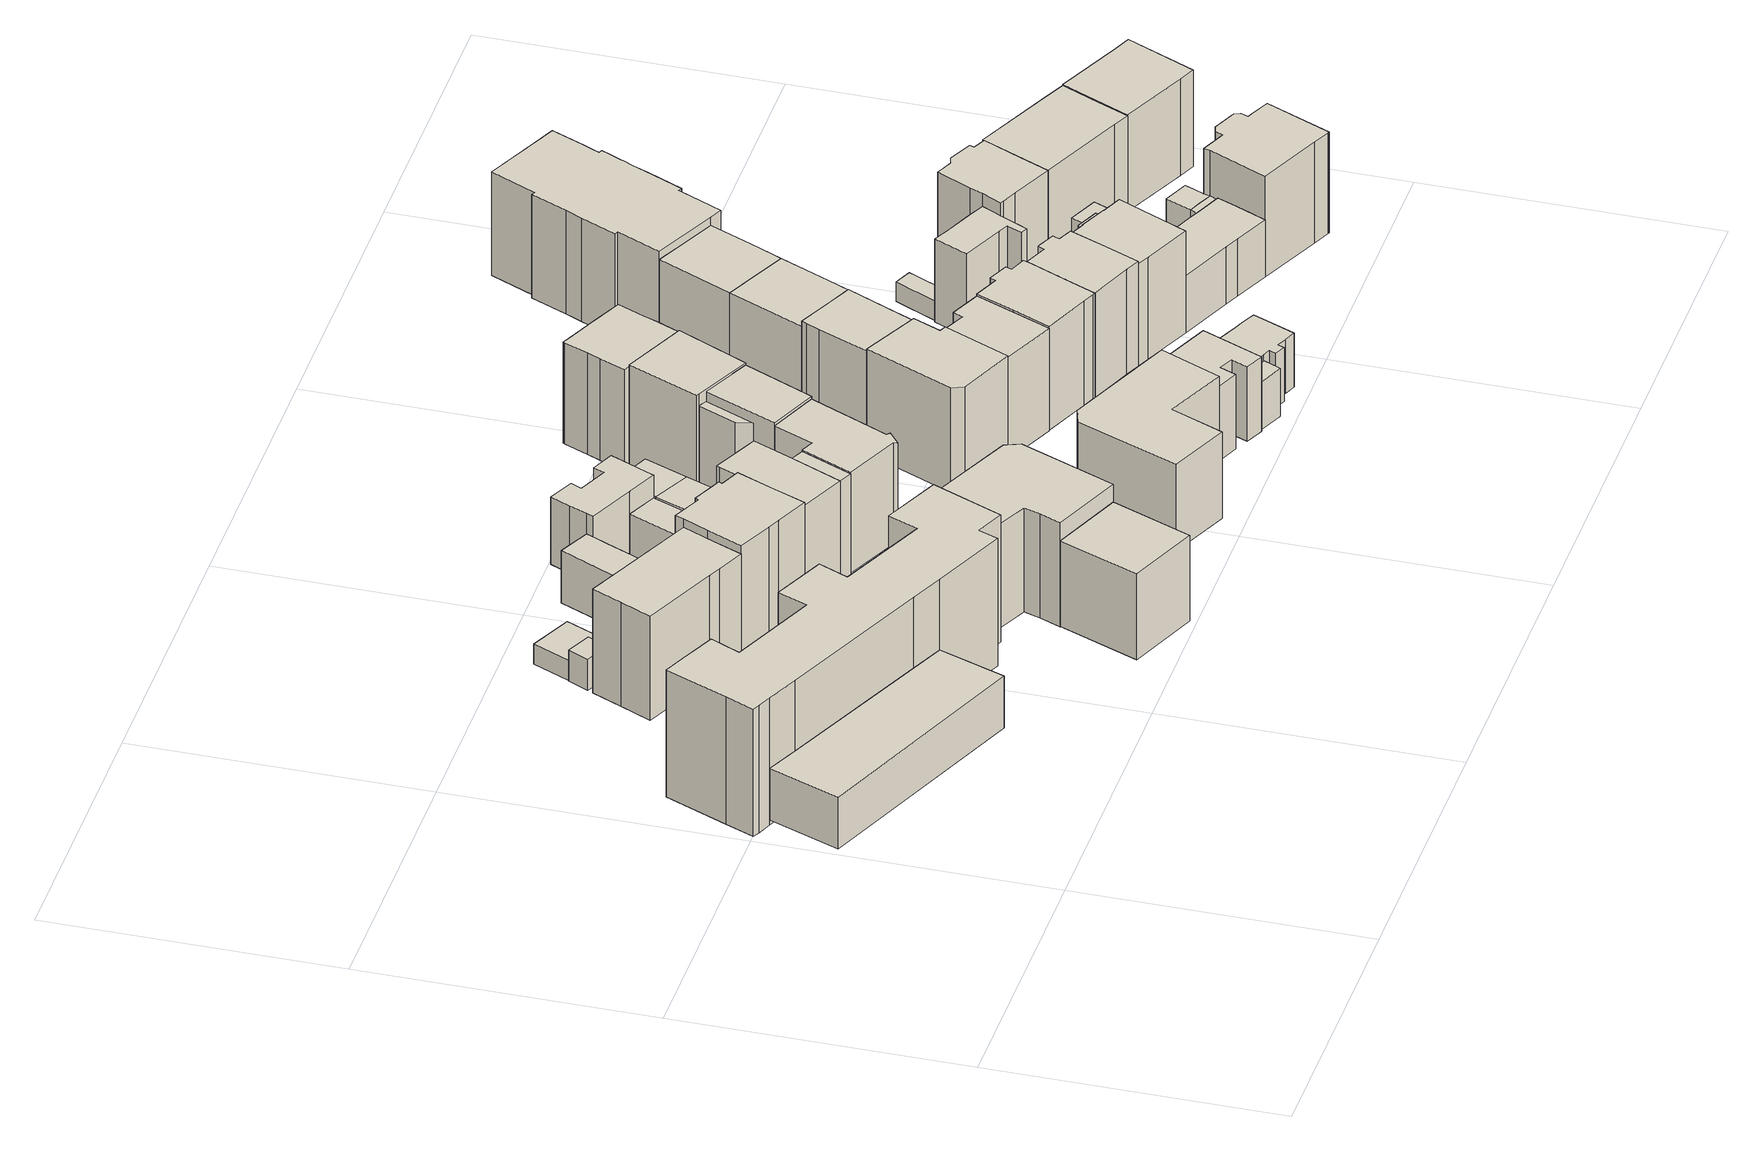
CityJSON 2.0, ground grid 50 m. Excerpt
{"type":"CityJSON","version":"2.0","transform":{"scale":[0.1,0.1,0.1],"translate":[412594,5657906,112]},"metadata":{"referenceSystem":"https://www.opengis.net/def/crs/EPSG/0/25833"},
"CityObjects":{
"building1":{"type":"Building","attributes":{"name":"Gymnasium Dreikönigschule Dresden","Dachtyp_tdc":"tdcFreeFormRoof","Gemeindeschluessel":14612000,"Dachneigung":49.88,"QualitaetDacherkennung":3,"Geometrietyp2DReferenz":"3000","measuredHeight":13.43,"function":"31001_3021","roofType":"5000"},"geometry":[{"type":"Solid","lod":"1","boundaries":[[[[0,1,2,3,4,5]],[[6,7,8,9,10,11]],[[5,7,6,0]],[[4,8,7,5]],[[3,9,8,4]],[[2,10,9,3]],[[1,11,10,2]],[[0,6,11,1]]]]}]},
"building2":{"type":"Building","attributes":{"name":"Gymnasium Dreikönigschule Dresden","Dachtyp_tdc":"tdcFreeFormRoof","Gemeindeschluessel":14612000,"Dachneigung":42.3,"QualitaetDacherkennung":10,"Geometrietyp2DReferenz":"3000","measuredHeight":26.22,"function":"31001_3021","roofType":"5000"},"geometry":[{"type":"Solid","lod":"1","boundaries":[[[[12,13,14,15,16,17,18,19,20,21,22,23,24,25,26,27,28,29,30,31,32,33]],[[34,35,36,37,38,39,40,41,42,43,44,45,46,47,48,49,50,51,52,53,54,55]],[[33,35,34,12]],[[32,36,35,33]],[[31,37,36,32]],[[30,38,37,31]],[[29,39,38,30]],[[28,40,39,29]],[[27,41,40,28]],[[26,42,41,27]],[[25,43,42,26]],[[24,44,43,25]],[[23,45,44,24]],[[22,46,45,23]],[[21,47,46,22]],[[20,48,47,21]],[[19,49,48,20]],[[18,50,49,19]],[[17,51,50,18]],[[16,52,51,17]],[[15,53,52,16]],[[14,54,53,15]],[[13,55,54,14]],[[12,34,55,13]]]]}]},
"building3":{"type":"Building","attributes":{"Dachtyp_tdc":"tdcFreeFormRoof","Gemeindeschluessel":14612000,"Dachneigung":69.16,"QualitaetDacherkennung":13,"Geometrietyp2DReferenz":"3000","measuredHeight":8.38,"function":"31001_9998","roofType":"5000"},"geometry":[{"type":"Solid","lod":"1","boundaries":[[[[56,57,58,59]],[[60,61,62,63]],[[59,61,60,56]],[[58,62,61,59]],[[57,63,62,58]],[[56,60,63,57]]]]}]},
"building4":{"type":"Building","attributes":{"Dachtyp_tdc":"tdcPolyFlatRoof","Gemeindeschluessel":14612000,"Dachneigung":5.44,"QualitaetDacherkennung":67,"Geometrietyp2DReferenz":"3000","measuredHeight":4.06,"function":"31001_9998","roofType":"2100"},"geometry":[{"type":"Solid","lod":"1","boundaries":[[[[64,65,66,67,68]],[[69,70,71,72,73]],[[68,70,69,64]],[[67,71,70,68]],[[66,72,71,67]],[[65,73,72,66]],[[64,69,73,65]]]]}]},
"building5":{"type":"Building","attributes":{"Gemeindeschluessel":14612000,"Geometrietyp2DReferenz":"3000","function":"31001_9998","roofType":"9999"},"children":["building5-1","building5-2","building5-3"]},
"building5-1":{"type":"BuildingPart","attributes":{"Dachtyp_tdc":"tdcHipAndGableRoof","Dachneigung":10.08,"QualitaetDacherkennung":48,"Geometrietyp2DReferenz":"3000","measuredHeight":10.12,"roofType":"5000"},"parents":["building5"],"geometry":[{"type":"Solid","lod":"1","boundaries":[[[[74,75,76,77,78,79,80,81,82,83,84]],[[85,86,87,88,89,90,91,92,93,94,95]],[[84,86,85,74]],[[83,87,86,84]],[[82,88,87,83]],[[81,89,88,82]],[[80,90,89,81]],[[79,91,90,80]],[[78,92,91,79]],[[77,93,92,78]],[[76,94,93,77]],[[75,95,94,76]],[[74,85,95,75]]]]}]},
"building5-2":{"type":"BuildingPart","attributes":{"Dachtyp_tdc":"tdcPolyFlatRoof","Dachneigung":0,"QualitaetDacherkennung":1,"Geometrietyp2DReferenz":"3000","measuredHeight":7.86,"roofType":"1000"},"parents":["building5"],"geometry":[{"type":"Solid","lod":"1","boundaries":[[[[96,97,98,99,100,101,102]],[[103,104,105,106,89,87,107]],[[102,104,103,96]],[[101,105,104,102]],[[100,106,105,101]],[[99,89,106,100]],[[98,87,89,99]],[[97,107,87,98]],[[96,103,107,97]]]]}]},
"building5-3":{"type":"BuildingPart","attributes":{"Dachtyp_tdc":"tdcGableRoof","Dachneigung":34.12,"QualitaetDacherkennung":69,"Geometrietyp2DReferenz":"3000","measuredHeight":21.32,"roofType":"3100"},"parents":["building5"],"geometry":[{"type":"Solid","lod":"1","boundaries":[[[[108,109,110,111,112,113,114,115,116]],[[107,117,118,119,120,121,122,123,103]],[[116,117,107,108]],[[115,118,117,116]],[[114,119,118,115]],[[113,120,119,114]],[[112,121,120,113]],[[111,122,121,112]],[[110,123,122,111]],[[109,103,123,110]],[[108,107,103,109]]]]}]},
"building6":{"type":"Building","attributes":{"Dachtyp_tdc":"tdcGableRoof","Gemeindeschluessel":14612000,"Dachneigung":29.24,"QualitaetDacherkennung":69,"Geometrietyp2DReferenz":"3000","measuredHeight":17.77,"function":"31001_9998","roofType":"3100"},"geometry":[{"type":"Solid","lod":"1","boundaries":[[[[124,125,126,127]],[[128,129,130,131]],[[127,129,128,124]],[[126,130,129,127]],[[125,131,130,126]],[[124,128,131,125]]]]}]},
"building7":{"type":"Building","attributes":{"name":"Projekttheater","Dachtyp_tdc":"tdcGableRoof","Gemeindeschluessel":14612000,"Dachneigung":24.97,"QualitaetDacherkennung":77,"Geometrietyp2DReferenz":"3000","measuredHeight":21.52,"function":"31001_3032","roofType":"3100"},"geometry":[{"type":"Solid","lod":"1","boundaries":[[[[132,133,134,135,136,137,138,139,140,141,142,143,144,145,146]],[[147,148,149,150,151,152,153,154,155,156,157,158,159,160,161]],[[146,148,147,132]],[[145,149,148,146]],[[144,150,149,145]],[[143,151,150,144]],[[142,152,151,143]],[[141,153,152,142]],[[140,154,153,141]],[[139,155,154,140]],[[138,156,155,139]],[[137,157,156,138]],[[136,158,157,137]],[[135,159,158,136]],[[134,160,159,135]],[[133,161,160,134]],[[132,147,161,133]]]]}]},
"building8":{"type":"Building","attributes":{"Dachtyp_tdc":"tdcFreeFormRoof","Gemeindeschluessel":14612000,"Dachneigung":16,"QualitaetDacherkennung":38,"Geometrietyp2DReferenz":"3000","measuredHeight":21.3,"function":"31001_9998","roofType":"5000"},"geometry":[{"type":"Solid","lod":"1","boundaries":[[[[162,163,164,165,166,167,168,169,170]],[[171,172,173,174,175,176,177,178,179]],[[170,172,171,162]],[[169,173,172,170]],[[168,174,173,169]],[[167,175,174,168]],[[166,176,175,167]],[[165,177,176,166]],[[164,178,177,165]],[[163,179,178,164]],[[162,171,179,163]]]]}]},
"building9":{"type":"Building","attributes":{"Dachtyp_tdc":"tdcPolyFlatRoof","Gemeindeschluessel":14612000,"Dachneigung":5.28,"QualitaetDacherkennung":58,"Geometrietyp2DReferenz":"3000","measuredHeight":3.65,"function":"31001_9998","roofType":"2100"},"geometry":[{"type":"Solid","lod":"1","boundaries":[[[[180,181,182,183]],[[184,185,186,187]],[[183,185,184,180]],[[182,186,185,183]],[[181,187,186,182]],[[180,184,187,181]]]]}]},
"building10":{"type":"Building","attributes":{"Dachtyp_tdc":"tdcPolyFlatRoof","Gemeindeschluessel":14612000,"Dachneigung":0,"QualitaetDacherkennung":0,"Geometrietyp2DReferenz":"3000","BezugspunktDach":"2000","measuredHeight":7.88,"function":"31001_9998"},"geometry":[{"type":"Solid","lod":"1","boundaries":[[[[188,189,190,191,192,193]],[[194,195,196,197,198,199]],[[193,195,194,188]],[[192,196,195,193]],[[191,197,196,192]],[[190,198,197,191]],[[189,199,198,190]],[[188,194,199,189]]]]}]},
"building11":{"type":"Building","attributes":{"Gemeindeschluessel":14612000,"Geometrietyp2DReferenz":"3000","function":"31001_9998","roofType":"9999"},"children":["building11-1","building11-2"]},
"building11-1":{"type":"BuildingPart","attributes":{"Dachtyp_tdc":"tdcHipAndGableRoof","Dachneigung":26.04,"QualitaetDacherkennung":41,"Geometrietyp2DReferenz":"3000","measuredHeight":20.35,"roofType":"5000"},"parents":["building11"],"geometry":[{"type":"Solid","lod":"1","boundaries":[[[[200,201,202,203,204,205,206]],[[207,208,209,210,211,212,213]],[[206,208,207,200]],[[205,209,208,206]],[[204,210,209,205]],[[203,211,210,204]],[[202,212,211,203]],[[201,213,212,202]],[[200,207,213,201]]]]}]},
"building11-2":{"type":"BuildingPart","attributes":{"Dachtyp_tdc":"tdcGableRoof","Dachneigung":29.39,"QualitaetDacherkennung":68,"Geometrietyp2DReferenz":"3000","measuredHeight":20.28,"roofType":"3100"},"parents":["building11"],"geometry":[{"type":"Solid","lod":"1","boundaries":[[[[200,206,214,215]],[[207,216,217,208]],[[215,216,207,200]],[[214,217,216,215]],[[206,208,217,214]],[[200,207,208,206]]]]}]},
"building12":{"type":"Building","attributes":{"Dachtyp_tdc":"tdcPolyFlatRoof","Gemeindeschluessel":14612000,"Dachneigung":0,"QualitaetDacherkennung":75,"Geometrietyp2DReferenz":"3000","measuredHeight":8.15,"function":"31001_9998","roofType":"1000"},"geometry":[{"type":"Solid","lod":"1","boundaries":[[[[218,219,220,221,222,223,224]],[[195,225,226,227,228,229,196]],[[224,225,195,218]],[[223,226,225,224]],[[222,227,226,223]],[[221,228,227,222]],[[220,229,228,221]],[[219,196,229,220]],[[218,195,196,219]]]]}]},
"building13":{"type":"Building","attributes":{"name":"Projekttheater","Dachtyp_tdc":"tdcPolyFlatRoof","Gemeindeschluessel":14612000,"Dachneigung":8.13,"QualitaetDacherkennung":73,"Geometrietyp2DReferenz":"3000","measuredHeight":13.13,"function":"31001_3032","roofType":"2100"},"geometry":[{"type":"Solid","lod":"1","boundaries":[[[[230,231,232,233,234,235,236,237,238,239,240,241,242]],[[243,244,245,246,247,248,249,250,251,252,253,254,255]],[[242,244,243,230]],[[241,245,244,242]],[[240,246,245,241]],[[239,247,246,240]],[[238,248,247,239]],[[237,249,248,238]],[[236,250,249,237]],[[235,251,250,236]],[[234,252,251,235]],[[233,253,252,234]],[[232,254,253,233]],[[231,255,254,232]],[[230,243,255,231]]]]}]},
"building14":{"type":"Building","attributes":{"Dachtyp_tdc":"tdcFreeFormRoof","Gemeindeschluessel":14612000,"Dachneigung":36.13,"QualitaetDacherkennung":25,"Geometrietyp2DReferenz":"3000","measuredHeight":20.53,"function":"31001_9998","roofType":"5000"},"geometry":[{"type":"Solid","lod":"1","boundaries":[[[[256,257,258,259,260,261,262,263,264]],[[265,266,267,268,269,270,271,272,273]],[[264,266,265,256]],[[263,267,266,264]],[[262,268,267,263]],[[261,269,268,262]],[[260,270,269,261]],[[259,271,270,260]],[[258,272,271,259]],[[257,273,272,258]],[[256,265,273,257]]]]}]},
"building15":{"type":"Building","attributes":{"Dachtyp_tdc":"tdcPolyFlatRoof","Gemeindeschluessel":14612000,"Dachneigung":4.58,"QualitaetDacherkennung":69,"Geometrietyp2DReferenz":"3000","measuredHeight":8.2,"function":"31001_9998","roofType":"2100"},"geometry":[{"type":"Solid","lod":"1","boundaries":[[[[274,275,276,277]],[[278,279,280,281]],[[277,279,278,274]],[[276,280,279,277]],[[275,281,280,276]],[[274,278,281,275]]]]}]},
"building16":{"type":"Building","attributes":{"Dachtyp_tdc":"tdcPolyFlatRoof","Gemeindeschluessel":14612000,"Dachneigung":0,"QualitaetDacherkennung":40,"Geometrietyp2DReferenz":"3000","measuredHeight":7.78,"function":"31001_9998","roofType":"1000"},"geometry":[{"type":"Solid","lod":"1","boundaries":[[[[274,277,282,283,284,285,286]],[[287,288,289,290,291,292,293]],[[286,288,287,274]],[[285,289,288,286]],[[284,290,289,285]],[[283,291,290,284]],[[282,292,291,283]],[[277,293,292,282]],[[274,287,293,277]]]]}]},
"building17":{"type":"Building","attributes":{"Gemeindeschluessel":14612000,"Geometrietyp2DReferenz":"3000","function":"31001_9998","roofType":"9999"},"children":["building17-1","building17-2"]},
"building17-1":{"type":"BuildingPart","attributes":{"Dachtyp_tdc":"tdcGableRoof","Dachneigung":28.65,"QualitaetDacherkennung":67,"Geometrietyp2DReferenz":"3000","measuredHeight":20.26,"roofType":"3100"},"parents":["building17"],"geometry":[{"type":"Solid","lod":"1","boundaries":[[[[294,295,296,297]],[[298,299,300,301]],[[297,299,298,294]],[[296,300,299,297]],[[295,301,300,296]],[[294,298,301,295]]]]}]},
"building17-2":{"type":"BuildingPart","attributes":{"Dachtyp_tdc":"tdcFreeFormRoof","Dachneigung":58.07,"QualitaetDacherkennung":12,"Geometrietyp2DReferenz":"3000","measuredHeight":17.72,"roofType":"5000"},"parents":["building17"],"geometry":[{"type":"Solid","lod":"1","boundaries":[[[[302,303,304,305]],[[306,307,308,301]],[[305,307,306,302]],[[304,308,307,305]],[[303,301,308,304]],[[302,306,301,303]]]]}]},
"building18":{"type":"Building","attributes":{"Dachtyp_tdc":"tdcFreeFormRoof","Gemeindeschluessel":14612000,"Dachneigung":31.73,"QualitaetDacherkennung":23,"Geometrietyp2DReferenz":"3000","measuredHeight":17.77,"function":"31001_9998","roofType":"5000"},"geometry":[{"type":"Solid","lod":"1","boundaries":[[[[309,310,311,312,313,314,315]],[[316,317,318,319,320,321,322]],[[315,317,316,309]],[[314,318,317,315]],[[313,319,318,314]],[[312,320,319,313]],[[311,321,320,312]],[[310,322,321,311]],[[309,316,322,310]]]]}]},
"building19":{"type":"Building","attributes":{"Dachtyp_tdc":"tdcGableRoof","Gemeindeschluessel":14612000,"Dachneigung":36.38,"QualitaetDacherkennung":70,"Geometrietyp2DReferenz":"3000","measuredHeight":21.59,"function":"31001_9998","roofType":"3100"},"geometry":[{"type":"Solid","lod":"1","boundaries":[[[[323,324,325,326,327]],[[328,329,330,331,332]],[[327,329,328,323]],[[326,330,329,327]],[[325,331,330,326]],[[324,332,331,325]],[[323,328,332,324]]]]}]},
"building20":{"type":"Building","attributes":{"Dachtyp_tdc":"tdcFreeFormRoof","Gemeindeschluessel":14612000,"Dachneigung":32.93,"QualitaetDacherkennung":43,"Geometrietyp2DReferenz":"3000","measuredHeight":21.32,"function":"31001_9998","roofType":"5000"},"geometry":[{"type":"Solid","lod":"1","boundaries":[[[[333,334,335,336,337,338,339]],[[340,341,342,343,344,345,346]],[[339,341,340,333]],[[338,342,341,339]],[[337,343,342,338]],[[336,344,343,337]],[[335,345,344,336]],[[334,346,345,335]],[[333,340,346,334]]]]}]},
"building21":{"type":"Building","attributes":{"Dachtyp_tdc":"tdcGableRoof","Gemeindeschluessel":14612000,"Dachneigung":30.18,"QualitaetDacherkennung":78,"Geometrietyp2DReferenz":"3000","measuredHeight":20.91,"function":"31001_9998","roofType":"3100"},"geometry":[{"type":"Solid","lod":"1","boundaries":[[[[347,348,349,350,351,352,353,354,355,356,357,358,359,360]],[[361,362,363,364,365,366,367,368,369,370,371,372,373,374]],[[360,362,361,347]],[[359,363,362,360]],[[358,364,363,359]],[[357,365,364,358]],[[356,366,365,357]],[[355,367,366,356]],[[354,368,367,355]],[[353,369,368,354]],[[352,370,369,353]],[[351,371,370,352]],[[350,372,371,351]],[[349,373,372,350]],[[348,374,373,349]],[[347,361,374,348]]]]}]},
"building22":{"type":"Building","attributes":{"Dachtyp_tdc":"tdcFreeFormRoof","Gemeindeschluessel":14612000,"Dachneigung":59.33,"QualitaetDacherkennung":8,"Geometrietyp2DReferenz":"3000","measuredHeight":17.27,"function":"31001_9998","roofType":"5000"},"geometry":[{"type":"Solid","lod":"1","boundaries":[[[[375,376,377,378,379,380,381,382,383]],[[384,385,386,387,388,389,390,391,392]],[[383,385,384,375]],[[382,386,385,383]],[[381,387,386,382]],[[380,388,387,381]],[[379,389,388,380]],[[378,390,389,379]],[[377,391,390,378]],[[376,392,391,377]],[[375,384,392,376]]]]}]},
"building23":{"type":"Building","attributes":{"Dachtyp_tdc":"tdcFreeFormRoof","Gemeindeschluessel":14612000,"Dachneigung":23.49,"QualitaetDacherkennung":45,"Geometrietyp2DReferenz":"3000","measuredHeight":20.96,"function":"31001_9998","roofType":"5000"},"geometry":[{"type":"Solid","lod":"1","boundaries":[[[[393,394,395,396,397,398]],[[399,400,401,402,403,404]],[[398,400,399,393]],[[397,401,400,398]],[[396,402,401,397]],[[395,403,402,396]],[[394,404,403,395]],[[393,399,404,394]]]]}]},
"building24":{"type":"Building","attributes":{"Gemeindeschluessel":14612000,"Geometrietyp2DReferenz":"3000","function":"31001_9998","roofType":"9999"},"children":["building24-1","building24-2"]},
"building24-1":{"type":"BuildingPart","attributes":{"Dachtyp_tdc":"tdcFreeFormRoof","Dachneigung":55.85,"QualitaetDacherkennung":13,"Geometrietyp2DReferenz":"3000","measuredHeight":17.9,"roofType":"5000"},"parents":["building24"],"geometry":[{"type":"Solid","lod":"1","boundaries":[[[[405,406,407,408,409,410,411,412]],[[413,414,415,416,417,418,419,420]],[[412,414,413,405]],[[411,415,414,412]],[[410,416,415,411]],[[409,417,416,410]],[[408,418,417,409]],[[407,419,418,408]],[[406,420,419,407]],[[405,413,420,406]]]]}]},
"building24-2":{"type":"BuildingPart","attributes":{"Dachtyp_tdc":"tdcGableRoof","Dachneigung":37.84,"QualitaetDacherkennung":53,"Geometrietyp2DReferenz":"3000","measuredHeight":21.2,"roofType":"3100"},"parents":["building24"],"geometry":[{"type":"Solid","lod":"1","boundaries":[[[[421,422,423,424,425,426,427,428,429]],[[344,430,343,431,432,433,434,414,413]],[[429,430,344,421]],[[428,343,430,429]],[[427,431,343,428]],[[426,432,431,427]],[[425,433,432,426]],[[424,434,433,425]],[[423,414,434,424]],[[422,413,414,423]],[[421,344,413,422]]]]}]},
"building25":{"type":"Building","attributes":{"Gemeindeschluessel":14612000,"Geometrietyp2DReferenz":"3000","function":"31001_9998","roofType":"9999"},"children":["building25-1","building25-2"]},
"building25-1":{"type":"BuildingPart","attributes":{"Dachtyp_tdc":"tdcGableRoof","Dachneigung":49,"QualitaetDacherkennung":48,"Geometrietyp2DReferenz":"3000","measuredHeight":12.01,"roofType":"3100"},"parents":["building25"],"geometry":[{"type":"Solid","lod":"1","boundaries":[[[[435,436,437,438,439,440,441,442,443,444,445,446,447,448]],[[449,450,451,452,453,454,455,456,457,458,459,460,461,462]],[[448,450,449,435]],[[447,451,450,448]],[[446,452,451,447]],[[445,453,452,446]],[[444,454,453,445]],[[443,455,454,444]],[[442,456,455,443]],[[441,457,456,442]],[[440,458,457,441]],[[439,459,458,440]],[[438,460,459,439]],[[437,461,460,438]],[[436,462,461,437]],[[435,449,462,436]]]]}]},
"building25-2":{"type":"BuildingPart","attributes":{"Dachtyp_tdc":"tdcFreeFormRoof","Dachneigung":41.48,"QualitaetDacherkennung":9,"Geometrietyp2DReferenz":"3000","measuredHeight":9.64,"roofType":"5000"},"parents":["building25"],"geometry":[{"type":"Solid","lod":"1","boundaries":[[[[463,464,465,466,467]],[[468,469,470,459,458]],[[467,469,468,463]],[[466,470,469,467]],[[465,459,470,466]],[[464,458,459,465]],[[463,468,458,464]]]]}]},
"building26":{"type":"Building","attributes":{"Dachtyp_tdc":"tdcGableRoof","Gemeindeschluessel":14612000,"Dachneigung":35.39,"QualitaetDacherkennung":78,"Geometrietyp2DReferenz":"3000","measuredHeight":22.21,"function":"31001_9998","roofType":"3100"},"geometry":[{"type":"Solid","lod":"1","boundaries":[[[[471,472,473,474,475,476,477,478,479,480,481,482,483,484]],[[485,486,487,488,489,490,491,492,493,494,495,496,497,498]],[[484,486,485,471]],[[483,487,486,484]],[[482,488,487,483]],[[481,489,488,482]],[[480,490,489,481]],[[479,491,490,480]],[[478,492,491,479]],[[477,493,492,478]],[[476,494,493,477]],[[475,495,494,476]],[[474,496,495,475]],[[473,497,496,474]],[[472,498,497,473]],[[471,485,498,472]]]]}]},
"building27":{"type":"Building","attributes":{"Dachtyp_tdc":"tdcGableRoof","Gemeindeschluessel":14612000,"Dachneigung":19.15,"QualitaetDacherkennung":73,"Geometrietyp2DReferenz":"3000","measuredHeight":18.89,"function":"31001_9998","roofType":"3100"},"geometry":[{"type":"Solid","lod":"1","boundaries":[[[[499,500,501,502,503,504,505]],[[506,507,508,509,510,511,512]],[[505,507,506,499]],[[504,508,507,505]],[[503,509,508,504]],[[502,510,509,503]],[[501,511,510,502]],[[500,512,511,501]],[[499,506,512,500]]]]}]},
"building28":{"type":"Building","attributes":{"Dachtyp_tdc":"tdcPolyFlatRoof","Gemeindeschluessel":14612000,"Dachneigung":0,"QualitaetDacherkennung":66,"Geometrietyp2DReferenz":"3000","measuredHeight":3.54,"function":"31001_9998","roofType":"1000"},"geometry":[{"type":"Solid","lod":"1","boundaries":[[[[513,514,515,516,517,518]],[[519,520,521,522,523,524]],[[518,520,519,513]],[[517,521,520,518]],[[516,522,521,517]],[[515,523,522,516]],[[514,524,523,515]],[[513,519,524,514]]]]}]},
"building29":{"type":"Building","attributes":{"Dachtyp_tdc":"tdcPolyFlatRoof","Gemeindeschluessel":14612000,"Dachneigung":0,"QualitaetDacherkennung":67,"Geometrietyp2DReferenz":"3000","measuredHeight":3.73,"function":"31001_9998","roofType":"1000"},"geometry":[{"type":"Solid","lod":"1","boundaries":[[[[525,526,527,514,528,529,530]],[[531,532,533,534,535,536,537]],[[530,532,531,525]],[[529,533,532,530]],[[528,534,533,529]],[[514,535,534,528]],[[527,536,535,514]],[[526,537,536,527]],[[525,531,537,526]]]]}]},
"building30":{"type":"Building","attributes":{"Dachtyp_tdc":"tdcPolyFlatRoof","Gemeindeschluessel":14612000,"Dachneigung":0,"QualitaetDacherkennung":72,"Geometrietyp2DReferenz":"3000","measuredHeight":3.6,"function":"31001_9998","roofType":"1000"},"geometry":[{"type":"Solid","lod":"1","boundaries":[[[[514,527,538,515]],[[524,523,539,540]],[[515,523,524,514]],[[538,539,523,515]],[[527,540,539,538]],[[514,524,540,527]]]]}]},
"building31":{"type":"Building","attributes":{"Dachtyp_tdc":"tdcPolyFlatRoof","Gemeindeschluessel":14612000,"Dachneigung":3.22,"QualitaetDacherkennung":56,"Geometrietyp2DReferenz":"3000","measuredHeight":3.61,"function":"31001_9998","roofType":"2100"},"geometry":[{"type":"Solid","lod":"1","boundaries":[[[[541,542,543,544,545,546,547,548]],[[549,550,551,552,553,554,555,556]],[[548,550,549,541]],[[547,551,550,548]],[[546,552,551,547]],[[545,553,552,546]],[[544,554,553,545]],[[543,555,554,544]],[[542,556,555,543]],[[541,549,556,542]]]]}]},
"building32":{"type":"Building","attributes":{"Dachtyp_tdc":"tdcGableRoof","Gemeindeschluessel":14612000,"Dachneigung":33.96,"QualitaetDacherkennung":67,"Geometrietyp2DReferenz":"3000","measuredHeight":22.14,"function":"31001_9998","roofType":"3100"},"geometry":[{"type":"Solid","lod":"1","boundaries":[[[[557,558,559,560,561,562,563,564,565,566,567,568,569,570]],[[497,571,495,572,573,574,575,576,577,578,579,580,581,582]],[[570,571,497,557]],[[569,495,571,570]],[[568,572,495,569]],[[567,573,572,568]],[[566,574,573,567]],[[565,575,574,566]],[[564,576,575,565]],[[563,577,576,564]],[[562,578,577,563]],[[561,579,578,562]],[[560,580,579,561]],[[559,581,580,560]],[[558,582,581,559]],[[557,497,582,558]]]]}]},
"building33":{"type":"Building","attributes":{"Dachtyp_tdc":"tdcPolyFlatRoof","Gemeindeschluessel":14612000,"Dachneigung":2.94,"QualitaetDacherkennung":60,"Geometrietyp2DReferenz":"3000","measuredHeight":3.34,"function":"31001_9998","roofType":"2100"},"geometry":[{"type":"Solid","lod":"1","boundaries":[[[[583,584,585,586]],[[552,587,588,553]],[[586,587,552,583]],[[585,588,587,586]],[[584,553,588,585]],[[583,552,553,584]]]]}]},
"building34":{"type":"Building","attributes":{"Dachtyp_tdc":"tdcGableRoof","Gemeindeschluessel":14612000,"Dachneigung":18.68,"QualitaetDacherkennung":66,"Geometrietyp2DReferenz":"3000","measuredHeight":18.87,"function":"31001_9998","roofType":"3100"},"geometry":[{"type":"Solid","lod":"1","boundaries":[[[[505,589,590,591,592,500,499]],[[593,594,595,596,597,598,599]],[[499,594,593,505]],[[500,595,594,499]],[[592,596,595,500]],[[591,597,596,592]],[[590,598,597,591]],[[589,599,598,590]],[[505,593,599,589]]]]}]},
"building35":{"type":"Building","attributes":{"Dachtyp_tdc":"tdcPolyFlatRoof","Gemeindeschluessel":14612000,"Dachneigung":0,"QualitaetDacherkennung":37,"Geometrietyp2DReferenz":"3000","measuredHeight":4.86,"function":"31001_9998","roofType":"1000"},"geometry":[{"type":"Solid","lod":"1","boundaries":[[[[600,601,602,603]],[[604,605,606,607]],[[603,605,604,600]],[[602,606,605,603]],[[601,607,606,602]],[[600,604,607,601]]]]}]},
"building36":{"type":"Building","attributes":{"Gemeindeschluessel":14612000,"Geometrietyp2DReferenz":"3000","function":"31001_9998","roofType":"9999"},"children":["building36-1","building36-2","building36-3"]},
"building36-1":{"type":"BuildingPart","attributes":{"Dachtyp_tdc":"tdcPolyFlatRoof","Dachneigung":3.05,"QualitaetDacherkennung":57,"Geometrietyp2DReferenz":"3000","measuredHeight":5.21,"roofType":"2100"},"parents":["building36"],"geometry":[{"type":"Solid","lod":"1","boundaries":[[[[608,609,610,611,612]],[[613,614,615,616,617]],[[612,614,613,608]],[[611,615,614,612]],[[610,616,615,611]],[[609,617,616,610]],[[608,613,617,609]]]]}]},
"building36-2":{"type":"BuildingPart","attributes":{"Dachtyp_tdc":"tdcPolyFlatRoof","Dachneigung":0,"QualitaetDacherkennung":1,"Geometrietyp2DReferenz":"3000","measuredHeight":7.06,"roofType":"1000"},"parents":["building36"],"geometry":[{"type":"Solid","lod":"1","boundaries":[[[[618,619,620,621,622]],[[623,573,572,495,494]],[[622,573,623,618]],[[621,572,573,622]],[[620,495,572,621]],[[619,494,495,620]],[[618,623,494,619]]]]}]},
"building36-3":{"type":"BuildingPart","attributes":{"Dachtyp_tdc":"tdcPolyFlatRoof","Dachneigung":0,"QualitaetDacherkennung":57,"Geometrietyp2DReferenz":"3000","measuredHeight":5,"roofType":"1000"},"parents":["building36"],"geometry":[{"type":"Solid","lod":"1","boundaries":[[[[611,610,624,625,626,627]],[[615,628,574,573,623,616]],[[627,628,615,611]],[[626,574,628,627]],[[625,573,574,626]],[[624,623,573,625]],[[610,616,623,624]],[[611,615,616,610]]]]}]},
"building37":{"type":"Building","attributes":{"Gemeindeschluessel":14612000,"Geometrietyp2DReferenz":"3000","function":"31001_9998","roofType":"9999"},"children":["building37-1","building37-2"]},
"building37-1":{"type":"BuildingPart","attributes":{"Dachtyp_tdc":"tdcFreeFormRoof","Dachneigung":46.83,"QualitaetDacherkennung":19,"Geometrietyp2DReferenz":"3000","measuredHeight":18.16,"roofType":"5000"},"parents":["building37"],"geometry":[{"type":"Solid","lod":"1","boundaries":[[[[629,630,631,632]],[[633,634,635,636]],[[632,634,633,629]],[[631,635,634,632]],[[630,636,635,631]],[[629,633,636,630]]]]}]},
"building37-2":{"type":"BuildingPart","attributes":{"Dachtyp_tdc":"tdcGableRoof","Dachneigung":30.68,"QualitaetDacherkennung":70,"Geometrietyp2DReferenz":"3000","measuredHeight":20.94,"roofType":"3100"},"parents":["building37"],"geometry":[{"type":"Solid","lod":"1","boundaries":[[[[637,638,639,640,641,642,643,644,645,646,647,648,649]],[[650,651,634,633,652,653,654,655,656,581,580,579,578]],[[649,651,650,637]],[[648,634,651,649]],[[647,633,634,648]],[[646,652,633,647]],[[645,653,652,646]],[[644,654,653,645]],[[643,655,654,644]],[[642,656,655,643]],[[641,581,656,642]],[[640,580,581,641]],[[639,579,580,640]],[[638,578,579,639]],[[637,650,578,638]]]]}]},
"building38":{"type":"Building","attributes":{"Dachtyp_tdc":"tdcPolyFlatRoof","Gemeindeschluessel":14612000,"Dachneigung":3.17,"QualitaetDacherkennung":62,"Geometrietyp2DReferenz":"3000","measuredHeight":4.05,"function":"31001_9998","roofType":"2100"},"geometry":[{"type":"Solid","lod":"1","boundaries":[[[[657,658,659,660]],[[661,662,663,664]],[[660,662,661,657]],[[659,663,662,660]],[[658,664,663,659]],[[657,661,664,658]]]]}]},
"building39":{"type":"Building","attributes":{"Dachtyp_tdc":"tdcPolyFlatRoof","Gemeindeschluessel":14612000,"Dachneigung":7.73,"QualitaetDacherkennung":39,"Geometrietyp2DReferenz":"3000","measuredHeight":16.02,"function":"31001_9998","roofType":"2100"},"geometry":[{"type":"Solid","lod":"1","boundaries":[[[[665,666,667,668,669,670,671,672,673,674,675,676,677]],[[678,679,680,681,682,683,684,685,686,687,688,689,690]],[[677,679,678,665]],[[676,680,679,677]],[[675,681,680,676]],[[674,682,681,675]],[[673,683,682,674]],[[672,684,683,673]],[[671,685,684,672]],[[670,686,685,671]],[[669,687,686,670]],[[668,688,687,669]],[[667,689,688,668]],[[666,690,689,667]],[[665,678,690,666]]]]}]},
"building40":{"type":"Building","attributes":{"Dachtyp_tdc":"tdcFreeFormRoof","Gemeindeschluessel":14612000,"Dachneigung":38.12,"QualitaetDacherkennung":35,"Geometrietyp2DReferenz":"3000","measuredHeight":4.19,"function":"31001_9998","roofType":"5000"},"geometry":[{"type":"Solid","lod":"1","boundaries":[[[[691,692,693,694]],[[695,696,697,698]],[[694,696,695,691]],[[693,697,696,694]],[[692,698,697,693]],[[691,695,698,692]]]]}]},
"building41":{"type":"Building","attributes":{"name":"15. Grundschule Dresden","Dachtyp_tdc":"tdcFreeFormRoof","Gemeindeschluessel":14612000,"Dachneigung":21.41,"QualitaetDacherkennung":78,"Geometrietyp2DReferenz":"3000","measuredHeight":20.72,"function":"31001_3021","roofType":"5000"},"geometry":[{"type":"Solid","lod":"1","boundaries":[[[[699,700,701,702,703,704,705,706,707,708,709,710,711,712,713,714,715,716,717,718,719,720,721]],[[722,723,724,725,726,727,728,729,730,731,732,733,734,735,736,737,738,739,740,598,596,741,742]],[[721,723,722,699]],[[720,724,723,721]],[[719,725,724,720]],[[718,726,725,719]],[[717,727,726,718]],[[716,728,727,717]],[[715,729,728,716]],[[714,730,729,715]],[[713,731,730,714]],[[712,732,731,713]],[[711,733,732,712]],[[710,734,733,711]],[[709,735,734,710]],[[708,736,735,709]],[[707,737,736,708]],[[706,738,737,707]],[[705,739,738,706]],[[704,740,739,705]],[[703,598,740,704]],[[702,596,598,703]],[[701,741,596,702]],[[700,742,741,701]],[[699,722,742,700]]]]}]},
"building42":{"type":"Building","attributes":{"Gemeindeschluessel":14612000,"Geometrietyp2DReferenz":"3000","function":"31001_9998","roofType":"9999"},"children":["building42-1","building42-2","building42-3"]},
"building42-1":{"type":"BuildingPart","attributes":{"Dachtyp_tdc":"tdcGableRoof","Dachneigung":47.81,"QualitaetDacherkennung":64,"Geometrietyp2DReferenz":"3000","measuredHeight":13.29,"roofType":"3100"},"parents":["building42"],"geometry":[{"type":"Solid","lod":"1","boundaries":[[[[743,744,745,746,747,748,749,750,751,752,753,754,755]],[[756,757,758,759,760,761,762,763,764,655,765,766,767]],[[755,757,756,743]],[[754,758,757,755]],[[753,759,758,754]],[[752,760,759,753]],[[751,761,760,752]],[[750,762,761,751]],[[749,763,762,750]],[[748,764,763,749]],[[747,655,764,748]],[[746,765,655,747]],[[745,766,765,746]],[[744,767,766,745]],[[743,756,767,744]]]]}]},
"building42-2":{"type":"BuildingPart","attributes":{"Dachtyp_tdc":"tdcPolyFlatRoof","Dachneigung":31.06,"QualitaetDacherkennung":45,"Geometrietyp2DReferenz":"3000","measuredHeight":11.73,"roofType":"2100"},"parents":["building42"],"geometry":[{"type":"Solid","lod":"1","boundaries":[[[[768,769,770,771,772]],[[760,759,773,774,775]],[[772,759,760,768]],[[771,773,759,772]],[[770,774,773,771]],[[769,775,774,770]],[[768,760,775,769]]]]}]},
"building42-3":{"type":"BuildingPart","attributes":{"Dachtyp_tdc":"tdcPolyFlatRoof","Dachneigung":38.13,"QualitaetDacherkennung":64,"Geometrietyp2DReferenz":"3000","measuredHeight":13.58,"roofType":"2100"},"parents":["building42"],"geometry":[{"type":"Solid","lod":"1","boundaries":[[[[776,777,778,779,780]],[[766,653,781,782,767]],[[780,653,766,776]],[[779,781,653,780]],[[778,782,781,779]],[[777,767,782,778]],[[776,766,767,777]]]]}]},
"building43":{"type":"Building","attributes":{"Dachtyp_tdc":"tdcFreeFormRoof","Gemeindeschluessel":14612000,"Dachneigung":65.75,"QualitaetDacherkennung":6,"Geometrietyp2DReferenz":"3000","measuredHeight":8.84,"function":"31001_9998","roofType":"5000"},"geometry":[{"type":"Solid","lod":"1","boundaries":[[[[783,784,785,786]],[[757,756,787,788]],[[786,756,757,783]],[[785,787,756,786]],[[784,788,787,785]],[[783,757,788,784]]]]}]},
"building44":{"type":"Building","attributes":{"Dachtyp_tdc":"tdcGableRoof","Gemeindeschluessel":14612000,"Dachneigung":30.31,"QualitaetDacherkennung":62,"Geometrietyp2DReferenz":"3000","measuredHeight":19.97,"function":"31001_9998","roofType":"3100"},"geometry":[{"type":"Solid","lod":"1","boundaries":[[[[789,790,791,792,793,794,795,796,797,798,799,800,801,802]],[[803,687,686,804,805,806,807,808,809,810,811,812,813,814]],[[802,687,803,789]],[[801,686,687,802]],[[800,804,686,801]],[[799,805,804,800]],[[798,806,805,799]],[[797,807,806,798]],[[796,808,807,797]],[[795,809,808,796]],[[794,810,809,795]],[[793,811,810,794]],[[792,812,811,793]],[[791,813,812,792]],[[790,814,813,791]],[[789,803,814,790]]]]}]},
"building45":{"type":"Building","attributes":{"Dachtyp_tdc":"tdcPolyFlatRoof","Gemeindeschluessel":14612000,"Dachneigung":31.18,"QualitaetDacherkennung":57,"Geometrietyp2DReferenz":"3000","measuredHeight":11.79,"function":"31001_9998","roofType":"2100"},"geometry":[{"type":"Solid","lod":"1","boundaries":[[[[771,770,769,815,816,817,818]],[[773,819,820,821,822,775,774]],[[818,819,773,771]],[[817,820,819,818]],[[816,821,820,817]],[[815,822,821,816]],[[769,775,822,815]],[[770,774,775,769]],[[771,773,774,770]]]]}]},
"building46":{"type":"Building","attributes":{"Dachtyp_tdc":"tdcFreeFormRoof","Gemeindeschluessel":14612000,"Dachneigung":30.21,"QualitaetDacherkennung":60,"Geometrietyp2DReferenz":"3000","measuredHeight":21.12,"function":"31001_9998","roofType":"5000"},"geometry":[{"type":"Solid","lod":"1","boundaries":[[[[823,824,825,826,827,828,829,830,831,832,833,834,835,836,837]],[[762,775,822,838,839,840,841,842,843,844,845,846,847,848,849]],[[837,775,762,823]],[[836,822,775,837]],[[835,838,822,836]],[[834,839,838,835]],[[833,840,839,834]],[[832,841,840,833]],[[831,842,841,832]],[[830,843,842,831]],[[829,844,843,830]],[[828,845,844,829]],[[827,846,845,828]],[[826,847,846,827]],[[825,848,847,826]],[[824,849,848,825]],[[823,762,849,824]]]]}]},
"building47":{"type":"Building","attributes":{"Dachtyp_tdc":"tdcGableRoof","Gemeindeschluessel":14612000,"Dachneigung":30.13,"QualitaetDacherkennung":71,"Geometrietyp2DReferenz":"3000","measuredHeight":19.81,"function":"31001_9998","roofType":"3100"},"geometry":[{"type":"Solid","lod":"1","boundaries":[[[[791,850,851,852,853,854,855,793,856]],[[813,857,811,858,859,860,861,862,863]],[[856,857,813,791]],[[793,811,857,856]],[[855,858,811,793]],[[854,859,858,855]],[[853,860,859,854]],[[852,861,860,853]],[[851,862,861,852]],[[850,863,862,851]],[[791,813,863,850]]]]}]},
"building48":{"type":"Building","attributes":{"Dachtyp_tdc":"tdcGableRoof","Gemeindeschluessel":14612000,"Dachneigung":29.84,"QualitaetDacherkennung":68,"Geometrietyp2DReferenz":"3000","measuredHeight":19.8,"function":"31001_9998","roofType":"3100"},"geometry":[{"type":"Solid","lod":"1","boundaries":[[[[864,865,866,867,868,869]],[[870,871,872,873,874,875]],[[869,871,870,864]],[[868,872,871,869]],[[867,873,872,868]],[[866,874,873,867]],[[865,875,874,866]],[[864,870,875,865]]]]}]}
},
"vertices":[
[432,319,111],[374,344,111],[108,459,111],[52,484,111],[4,362,111],[390,205,111],[432,319,15],[390,205,15],[4,362,15],[52,484,15],[108,459,15],[374,344,15],
[310,497,242],[158,562,242],[182,613,242],[120,641,242],[97,651,242],[83,657,242],[36,549,242],[15,500,242],[27,494,242],[52,484,242],[108,459,242],[374,344,242],[432,319,242],[563,263,242],[577,297,242],[626,276,242],[678,397,242],[578,441,242],[556,389,242],[400,457,242],[423,508,242],[332,548,242],[310,497,6],[332,548,6],[423,508,6],[400,457,6],[556,389,6],[578,441,6],[678,397,6],[626,276,6],[577,297,6],[563,263,6],[432,319,6],[374,344,6],[108,459,6],[52,484,6],[27,494,6],[15,500,6],[36,549,6],[83,657,6],[97,651,6],[120,641,6],[182,613,6],[158,562,6],
[314,846,75],[357,826,75],[373,862,75],[331,881,75],[314,846,17],[331,881,17],[373,862,17],[357,826,17],
[331,881,55],[373,862,55],[404,848,55],[433,912,55],[360,945,55],[331,881,18],[360,945,18],[433,912,18],[404,848,18],[373,862,18],
[536,810,114],[571,889,114],[582,912,114],[587,924,114],[533,949,114],[481,835,114],[462,793,114],[460,789,114],[494,773,114],[515,763,114],[517,767,114],[536,810,17],[517,767,17],[515,763,17],[494,773,17],[460,789,17],[462,793,17],[481,835,17],[533,949,17],[587,924,17],[582,912,17],[571,889,17],
[384,804,95],[509,748,95],[515,763,95],[460,789,95],[436,800,95],[438,804,95],[392,824,95],[384,804,17],[392,824,17],[438,804,17],[436,800,17],[509,748,17],
[509,748,210],[384,804,210],[310,837,210],[286,785,210],[261,732,210],[393,674,210],[414,664,210],[462,643,210],[485,696,210],[485,696,17],[462,643,17],[414,664,17],[393,674,17],[261,732,17],[286,785,17],[310,837,17],
[596,51,193],[719,1,193],[775,138,193],[652,188,193],[596,51,34],[652,188,34],[775,138,34],[719,1,34],
[522,616,225],[544,606,225],[602,581,225],[628,643,225],[653,702,225],[618,717,225],[621,723,225],[600,732,225],[578,742,225],[569,746,225],[566,740,225],[515,763,225],[509,748,225],[489,704,225],[462,643,225],[522,616,26],[462,643,26],[489,704,26],[509,748,26],[515,763,26],[566,740,26],[569,746,26],[578,742,26],[600,732,26],[621,723,26],[618,717,26],[653,702,26],[628,643,26],[602,581,26],[544,606,26],
[652,188,226],[775,138,226],[789,172,226],[843,303,226],[833,329,226],[678,397,226],[626,276,226],[677,253,226],[667,224,226],[652,188,33],[667,224,33],[677,253,33],[626,276,33],[678,397,33],[833,329,33],[843,303,33],[789,172,33],[775,138,33],
[571,889,65],[536,810,65],[567,796,65],[603,875,65],[571,889,30],[603,875,30],[567,796,30],[536,810,30],
[600,732,108],[621,723,108],[618,717,108],[653,702,108],[666,734,108],[611,758,108],[600,732,29],[611,758,29],[666,734,29],[653,702,29],[618,717,29],[621,723,29],
[720,634,220],[750,703,220],[669,740,220],[666,734,220],[653,702,220],[602,581,220],[680,546,220],[720,634,31],[680,546,31],[602,581,31],[653,702,31],[666,734,31],[669,740,31],[750,703,31],
[703,536,220],[742,624,220],[742,624,31],[703,536,31],
[611,758,110],[666,734,110],[669,740,110],[683,775,110],[713,849,110],[715,853,110],[663,876,110],[663,876,29],[715,853,29],[713,849,29],[683,775,29],[669,740,29],
[715,853,152],[721,866,152],[744,918,152],[749,930,152],[710,947,152],[702,928,152],[651,950,152],[660,969,152],[616,989,152],[600,954,152],[587,924,152],[582,912,152],[663,876,152],[715,853,27],[663,876,27],[582,912,27],[587,924,27],[600,954,27],[616,989,27],[660,969,27],[651,950,27],[702,928,27],[710,947,27],[749,930,27],[744,918,27],[721,866,27],
[879,647,223],[794,682,223],[765,614,223],[742,624,223],[703,536,223],[797,494,223],[800,488,223],[822,506,223],[817,511,223],[879,647,36],[817,511,36],[822,506,36],[800,488,36],[797,494,36],[703,536,36],[742,624,36],[765,614,36],[794,682,36],
[713,849,114],[683,775,114],[749,744,114],[778,818,114],[713,849,35],[778,818,35],[749,744,35],[683,775,35],
[808,892,114],[773,907,114],[744,918,114],[721,866,114],[715,853,114],[713,849,36],[715,853,36],[721,866,36],[744,918,36],[773,907,36],[808,892,36],[778,818,36],
[934,767,228],[849,807,228],[794,682,228],[879,647,228],[934,767,39],[879,647,39],[794,682,39],[849,807,39],
[811,721,210],[849,807,210],[834,813,210],[805,748,210],[811,721,39],[805,748,39],[834,813,39],
[898,72,194],[1002,28,194],[1041,119,194],[1147,73,194],[1193,177,194],[999,258,194],[970,248,194],[898,72,34],[970,248,34],[999,258,34],[1193,177,34],[1147,73,34],[1041,119,34],[1002,28,34],
[881,938,232],[829,816,232],[834,813,232],[934,767,232],[992,889,232],[881,938,40],[992,889,40],[934,767,40],[834,813,40],[829,816,40],
[1059,385,233],[1109,498,233],[1097,503,233],[1118,551,233],[1019,598,233],[951,446,233],[960,425,233],[1059,385,39],[960,425,39],[951,446,39],[1019,598,39],[1118,551,39],[1097,503,39],[1109,498,39],
[1011,932,229],[1020,954,229],[1040,999,229],[986,1023,229],[975,1028,229],[931,1047,229],[919,1053,229],[917,1050,229],[899,1009,229],[889,986,229],[870,942,229],[881,938,229],[938,912,229],[992,889,229],[1011,932,41],[992,889,41],[938,912,41],[881,938,41],[870,942,41],[889,986,41],[899,1009,41],[917,1050,41],[919,1053,41],[931,1047,41],[975,1028,41],[986,1023,41],[1040,999,41],[1020,954,41],
[1222,74,175],[1210,46,175],[1242,32,175],[1254,60,175],[1287,137,175],[1193,177,175],[1147,73,175],[1185,57,175],[1197,85,175],[1222,74,37],[1197,85,37],[1185,57,37],[1147,73,37],[1193,177,37],[1287,137,37],[1254,60,37],[1242,32,37],[1210,46,37],
[1152,345,230],[1207,475,230],[1154,498,230],[1147,481,230],[1109,498,230],[1059,385,230],[1152,345,40],[1059,385,40],[1109,498,40],[1147,481,40],[1154,498,40],[1207,475,40],
[1134,586,213],[1148,580,213],[1166,620,213],[1171,630,213],[1181,653,213],[1187,664,213],[1182,666,213],[1173,670,213],[1134,586,39],[1173,670,39],[1182,666,39],[1187,664,39],[1181,653,39],[1171,630,39],[1166,620,39],[1148,580,39],
[1118,551,229],[1134,586,229],[1173,670,229],[1122,693,229],[1071,716,229],[1067,707,229],[1057,684,229],[1019,598,229],[1069,574,229],[1069,574,39],[1057,684,39],[1067,707,39],[1071,716,39],[1122,693,39],
[1377,98,140],[1359,105,140],[1287,137,140],[1274,105,140],[1255,63,140],[1298,44,140],[1311,39,140],[1306,27,140],[1325,19,140],[1330,31,140],[1347,23,140],[1367,15,140],[1385,57,140],[1398,88,140],[1377,98,40],[1398,88,40],[1385,57,40],[1367,15,40],[1347,23,40],[1330,31,40],[1325,19,40],[1306,27,40],[1311,39,40],[1298,44,40],[1255,63,40],[1274,105,40],[1287,137,40],[1359,105,40],
[1285,14,129],[1298,44,129],[1255,63,129],[1254,60,129],[1242,32,129],[1285,14,40],[1242,32,40],[1254,60,40],
[1231,312,234],[1254,303,234],[1257,301,234],[1286,366,234],[1312,424,234],[1314,431,234],[1311,432,234],[1286,442,234],[1290,452,234],[1255,467,234],[1250,457,234],[1207,475,234],[1180,410,234],[1152,345,234],[1231,312,41],[1152,345,41],[1180,410,41],[1207,475,41],[1250,457,41],[1255,467,41],[1290,452,41],[1286,442,41],[1311,432,41],[1314,431,41],[1312,424,41],[1286,366,41],[1257,301,41],[1254,303,41],
[1184,822,219],[1129,847,219],[1071,716,219],[1126,692,219],[1182,666,219],[1196,695,219],[1241,796,219],[1184,822,41],[1241,796,41],[1196,695,41],[1182,666,41],[1126,692,41],[1071,716,41],[1129,847,41],
[1166,620,78],[1210,601,78],[1231,645,78],[1187,664,78],[1181,653,78],[1171,630,78],[1166,620,42],[1171,630,42],[1181,653,42],[1187,664,42],[1231,645,42],[1210,601,42],
[1233,525,78],[1239,540,78],[1256,580,78],[1192,561,78],[1208,555,78],[1201,540,78],[1233,525,40],[1201,540,40],[1208,555,40],[1192,561,40],[1210,601,40],[1256,580,40],[1239,540,40],
[1275,625,78],[1275,625,42],[1256,580,42],
[1187,664,79],[1231,645,79],[1275,625,79],[1282,639,79],[1287,654,79],[1213,687,79],[1196,695,79],[1182,666,79],[1187,664,44],[1182,666,44],[1196,695,44],[1213,687,44],[1287,654,44],[1282,639,44],[1275,625,44],[1231,645,44],
[1257,301,235],[1331,271,235],[1357,260,235],[1383,320,235],[1407,378,235],[1409,382,235],[1384,393,235],[1389,405,235],[1377,410,235],[1361,417,235],[1355,419,235],[1350,408,235],[1312,424,235],[1284,362,235],[1284,362,41],[1350,408,41],[1355,419,41],[1361,417,41],[1377,410,41],[1389,405,41],[1384,393,41],[1409,382,41],[1407,378,41],[1383,320,41],[1357,260,41],[1331,271,41],
[1213,687,77],[1287,654,77],[1293,669,77],[1220,703,77],[1220,703,44],[1293,669,44],
[1267,852,219],[1299,924,219],[1242,950,219],[1188,975,219],[1241,796,42],[1184,822,42],[1129,847,42],[1188,975,42],[1242,950,42],[1299,924,42],[1267,852,42],
[1361,417,90],[1377,410,90],[1386,428,90],[1369,436,90],[1361,417,42],[1369,436,42],[1386,428,42],[1377,410,42],
[1432,502,91],[1360,534,91],[1328,462,91],[1372,443,91],[1401,430,91],[1432,502,41],[1401,430,41],[1372,443,41],[1328,462,41],[1360,534,41],
[1317,436,112],[1314,431,112],[1312,424,112],[1350,408,112],[1355,419,112],[1317,436,41],
[1317,436,91],[1355,419,91],[1361,417,91],[1369,436,91],[1369,436,41],
[1483,351,219],[1489,364,219],[1450,381,219],[1437,371,219],[1483,351,41],[1437,371,41],[1450,381,41],[1489,364,41],
[1432,372,230],[1409,382,230],[1407,378,230],[1383,320,230],[1357,260,230],[1379,250,230],[1463,214,230],[1491,274,230],[1519,335,230],[1483,350,230],[1483,351,230],[1437,371,230],[1437,370,230],[1432,372,41],[1437,370,41],[1483,350,41],[1519,335,41],[1491,274,41],[1463,214,41],[1379,250,41],
[1267,852,83],[1241,796,83],[1311,764,83],[1337,820,83],[1267,852,44],[1337,820,44],[1311,764,44],[1241,796,44],
[1439,468,197],[1450,463,197],[1457,477,197],[1463,489,197],[1474,511,197],[1491,545,197],[1476,552,197],[1458,560,197],[1416,578,197],[1386,592,197],[1360,534,197],[1432,502,197],[1450,494,197],[1439,468,43],[1450,494,43],[1432,502,43],[1360,534,43],[1386,592,43],[1416,578,43],[1458,560,43],[1476,552,43],[1491,545,43],[1474,511,43],[1463,489,43],[1457,477,43],[1450,463,43],
[1386,592,82],[1416,578,82],[1450,650,82],[1420,663,82],[1386,592,46],[1420,663,46],[1450,650,46],[1416,578,46],
[1244,1115,234],[1216,1053,234],[1222,1051,234],[1188,975,234],[1299,924,234],[1321,914,234],[1356,991,234],[1362,988,234],[1390,1049,234],[1402,1076,234],[1411,1094,234],[1413,1100,234],[1422,1118,234],[1429,1134,234],[1423,1136,234],[1428,1148,234],[1435,1162,234],[1461,1221,234],[1421,1239,234],[1328,1281,234],[1292,1202,234],[1285,1205,234],[1257,1142,234],[1244,1115,42],[1257,1142,42],[1285,1205,42],[1292,1202,42],[1328,1281,42],[1421,1239,42],[1461,1221,42],[1435,1162,42],[1428,1148,42],[1423,1136,42],[1429,1134,42],[1422,1118,42],[1413,1100,42],[1411,1094,42],[1402,1076,42],[1390,1049,42],[1362,988,42],[1356,991,42],[1321,914,42],[1222,1051,42],[1216,1053,42],
[1568,271,147],[1556,276,147],[1502,299,147],[1484,260,147],[1463,214,147],[1556,175,147],[1581,164,147],[1642,137,147],[1663,183,147],[1680,223,147],[1635,242,147],[1618,250,147],[1593,260,147],[1568,271,41],[1593,260,41],[1618,250,41],[1635,242,41],[1680,223,41],[1663,183,41],[1642,137,41],[1581,164,41],[1556,175,41],[1484,260,41],[1502,299,41],[1556,276,41],
[1680,223,144],[1687,237,144],[1662,248,144],[1642,256,144],[1635,242,144],[1642,256,41],[1662,248,41],[1687,237,41],
[1502,299,154],[1556,276,154],[1609,400,154],[1558,422,154],[1519,335,154],[1558,422,41],[1609,400,41],
[1593,260,116],[1602,282,116],[1578,292,116],[1568,271,116],[1578,292,41],[1602,282,41],
[1479,509,221],[1506,497,221],[1578,465,221],[1604,522,221],[1631,581,221],[1609,591,221],[1612,599,221],[1571,618,221],[1558,614,221],[1533,625,221],[1529,627,221],[1501,567,221],[1491,545,221],[1474,511,221],[1479,509,43],[1501,567,43],[1529,627,43],[1533,625,43],[1558,614,43],[1571,618,43],[1612,599,43],[1609,591,43],[1631,581,43],[1604,522,43],[1578,465,43],[1506,497,43],
[1690,248,144],[1698,267,144],[1704,282,144],[1661,300,144],[1661,300,41],[1704,282,41],[1698,267,41],[1690,248,41],
[1642,137,228],[1752,89,228],[1782,76,228],[1784,75,228],[1834,187,228],[1831,189,228],[1802,202,228],[1792,206,228],[1797,219,228],[1793,229,228],[1751,247,228],[1739,244,228],[1733,230,228],[1690,248,228],[1687,237,228],[1733,230,41],[1739,244,41],[1751,247,41],[1793,229,41],[1797,219,41],[1792,206,41],[1802,202,41],[1831,189,41],[1834,187,41],[1784,75,41],[1782,76,41],[1752,89,41],
[1726,400,221],[1754,387,221],[1779,444,221],[1807,505,221],[1779,518,221],[1632,584,221],[1604,523,221],[1604,523,43],[1632,584,43],[1779,518,43],[1807,505,43],[1779,444,43],[1754,387,43],[1726,400,43],
[1898,323,223],[1952,441,223],[1923,453,223],[1807,505,223],[1754,387,223],[1870,335,223],[1898,323,44],[1870,335,44],[1754,387,44],[1807,505,44],[1923,453,44],[1952,441,44]
]}
